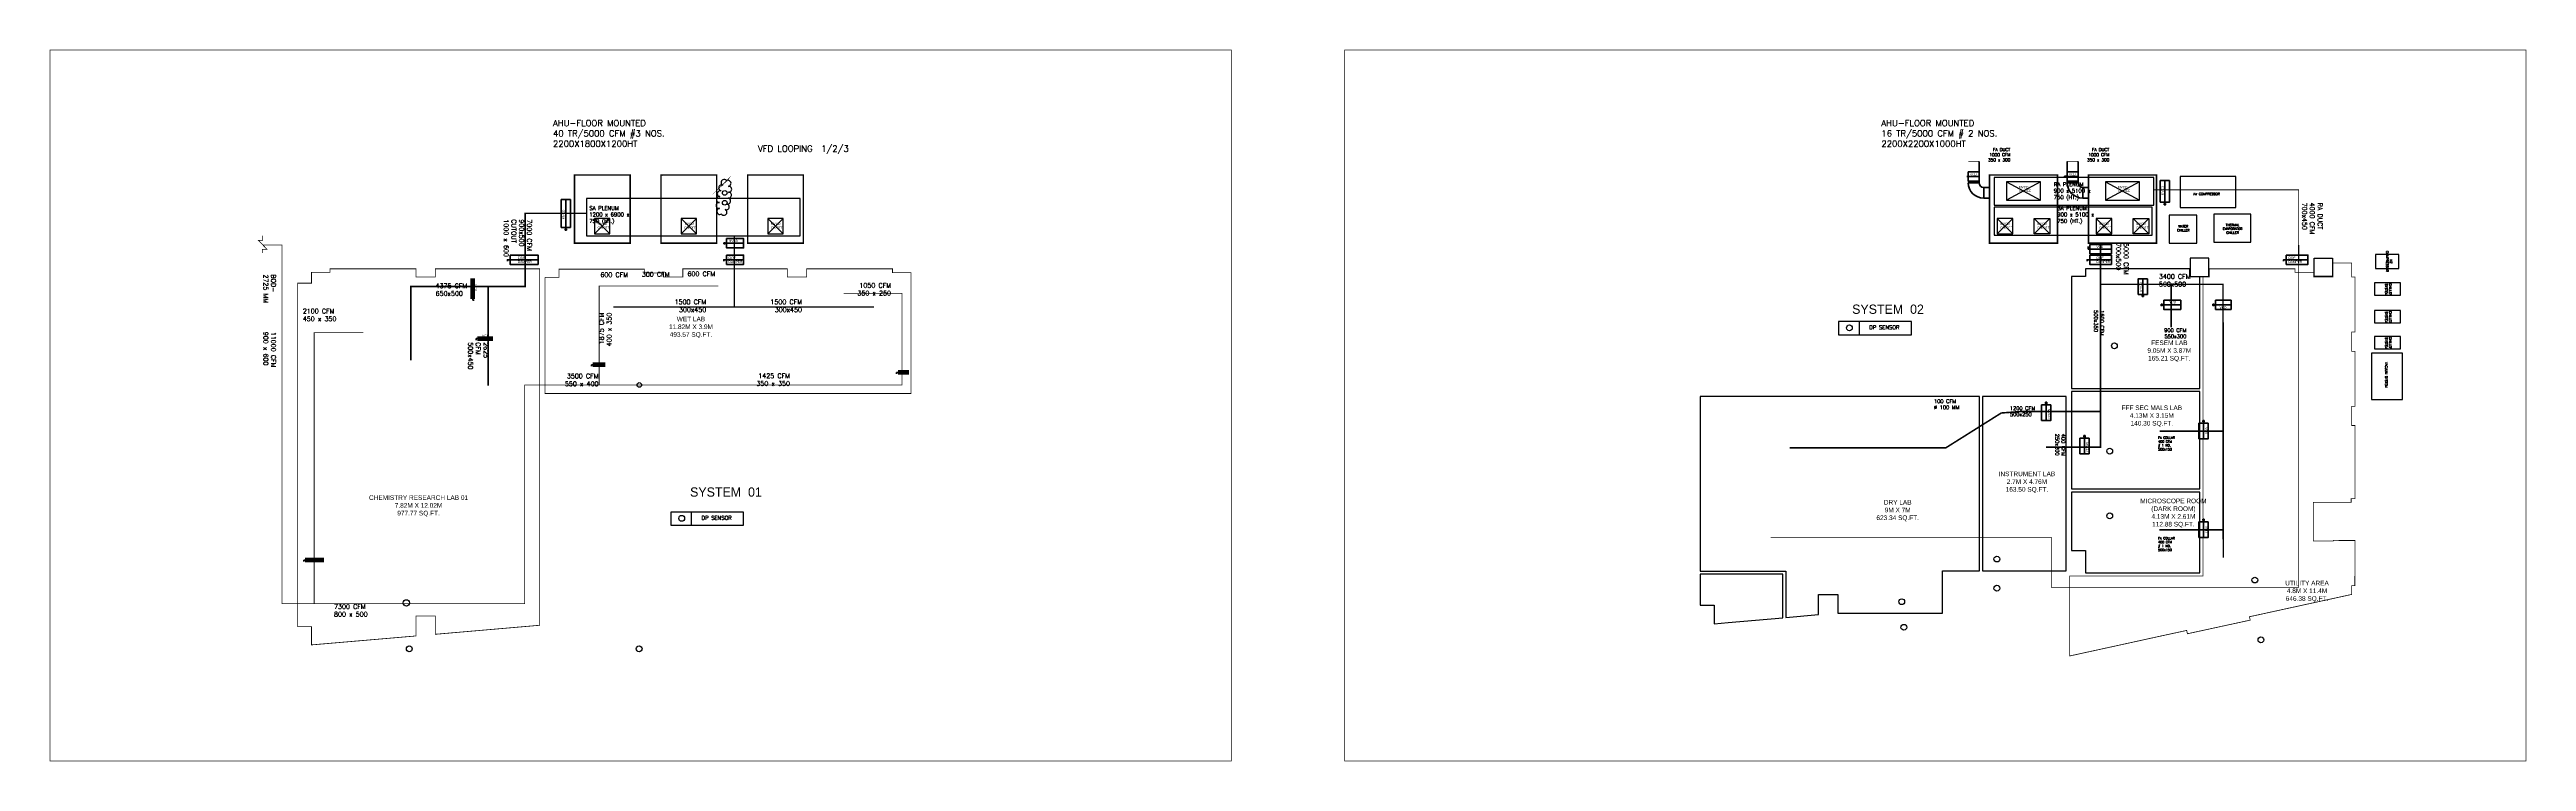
# Model space of a CAD drawing. Header units: millimetres. Extents: x -661525 to 498941, y 282148 to 1359693.
# Drawn here: x -75936 to 4123, y 660107 to 683109 of the extents above; entities that cross this region are included whole.
import ezdxf

# ---------------------------------------------------------------- set-up
doc = ezdxf.new("R2010")
doc.units = ezdxf.units.MM
doc.header["$LTSCALE"] = 2.5
for name, color, linetype in [('A-ANNO-TEXT', 7, 'CONTINUOUS'), ('v-dp Sensor', 1, 'CONTINUOUS'), ('v-ex. duct', 30, 'CONTINUOUS'), ('v-ra duct', 3, 'CONTINUOUS'), ('v-SA DUCT', 4, 'CONTINUOUS'), ('vemcpl-ahu', 6, 'CONTINUOUS')]:
    doc.layers.add(name, color=color, linetype=linetype)
doc.layers.add('area', color=5, linetype='CONTINUOUS', plot=False)
for name, color, linetype, lineweight in [('V-ac fa duct', 51, 'CONTINUOUS', 35), ('v-ac fd', 1, 'CONTINUOUS', 35), ('vac vcd', 5, 'CONTINUOUS', 35), ('vision-nameplate', 7, 'CONTINUOUS', 35)]:
    doc.layers.add(name, color=color, linetype=linetype, lineweight=lineweight)
doc.styles.add('ARIAL', font='arial.ttf')
doc.styles.add('ROMAND', font='ROMAND')
doc.styles.add('ROMANS', font='romans.shx', dxfattribs={"height": 125})
doc.linetypes.add('ZIGZAG', pattern='A,0.0001,-0.2,[131,ltypeshp.shx,S=0.2,R=0,X=-0.2,Y=0],-0.4,[131,ltypeshp.shx,S=0.2,R=180,X=0.2,Y=0],-0.2', length=0.8001)

# ---------------------------------------------------------------- blocks, each defined once
blk = doc.blocks.new('*U651')
at = {"layer": 'v-dp Sensor', "color": 0, "linetype": 'ByBlock', "lineweight": -2, "transparency": 16777216}
for centre, start, end in [((-142, -69), 83.21074, 265.97697), ((-115, 120), 77.97761, 260.76956), ((-71, 307), 70.38647, 254.99886), ((5, 482), 21.24525, 243.26402), ((129, 453), 279.79068, 127.15214), ((142, 72), 263.28208, 86.05285), ((151, 263), 268.98368, 93.20793), ((-151, -261), 88.89756, 273.03863), ((-130, -451), 99.44527, 304.41911), ((-1, -476), 212.19791, 64.04649), ((71, -304), 250.55563, 75.085), ((116, -118), 258.05348, 80.84091)]:
    blk.add_arc(centre, 100, start, end, dxfattribs=at)

msp = doc.modelspace()

# ---------------------------------------------------------------- linework, layer by layer
at = {"layer": 'area', "const_width": 25}
for points in [[(-75923.9, 683096.2), (-75923.9, 660120), (-37739.5, 660120), (-37739.5, 683096.2)], [(-34074.3, 683096.2), (-34074.3, 660120), (4110, 660120), (4110, 683096.2)]]:
    msp.add_lwpolyline(points, close=True, dxfattribs=at)
for points in [[(-67467.8, 664462.1), (-67467.8, 663873), (-64091.8, 664162.1), (-64091.8, 664809.9), (-63467.8, 664809.9), (-63467.8, 664216), (-60091.8, 664507.4), (-60091.8, 676022.2), (-63467.8, 676022.2), (-63467.8, 675760.2), (-64091.8, 675760.2), (-64092.3, 676022.2), (-66867.8, 676022.2), (-66867.8, 675910.2), (-67467.8, 675910.2), (-67467.8, 675560.2), (-67917.8, 675560.2), (-67917.8, 664462.1), (-67467.8, 664462.1)], [(-59919.8, 675752.2), (-59467.8, 675752.2), (-59467.8, 676014.2), (-56709.8, 676014.2), (-56709.8, 675892.2), (-56092.5, 675892.2), (-56092.5, 675760.2), (-55467.8, 675760.2), (-55467.8, 676022.2), (-52091.8, 676022.2), (-52091.8, 675759.2), (-51467.8, 675759.2), (-51467.8, 676022.2), (-48691.8, 676022.2), (-48691.8, 675897.2), (-48091.8, 675897.2), (-48091.8, 671997.2), (-59919.8, 671997.2), (-59919.3, 675752.2)], [(-6331.4, 675760.2), (-6131.4, 675760.2), (-6131.4, 676022.2), (-3355.4, 676022.2), (-3355.4, 675910.2), (-2755.4, 675910.2), (-2755.4, 675760.2), (-2131.4, 675760.2), (-2131.4, 676210.2), (-1530.4, 676210.2), (-1530.4, 675760.2), (-1418.4, 675759.7), (-1418.4, 673984.1), (-1530.4, 673984.1), (-1530.4, 673360.2), (-1418.4, 673360.2), (-1418.4, 671584.2), (-1530.4, 671584.2), (-1530.4, 670960.2), (-1418.4, 670960.2), (-1418.4, 668596.2), (-1542.4, 668596.2), (-1542.4, 668478.6), (-2767.4, 668478.4), (-2767.4, 667230.4), (-2119.4, 667230.4), (-2119.4, 667248.2), (-1418.4, 667247.2), (-1424.4, 665784.2), (-1530.4, 665784.2), (-1530.4, 665502.6), (-4830.9, 664782.7), (-4807, 664673.3), (-6835.8, 664232.9), (-6859.2, 664340.3), (-7735.6, 664150.8), (-9201.4, 663829.5), (-10643.4, 663515), (-10643.4, 666097.3), (-6331.4, 666097.3), (-6331.4, 675760.2)]]:
    msp.add_lwpolyline(points, dxfattribs=at)
at = {"layer": 'area'}
for points in [[(-6431.4, 675760.2), (-6755.4, 675760.2), (-6755.4, 676016.2), (-6757.4, 676022.2), (-6794.4, 676022.2), (-10130.9, 676022.2), (-10131.4, 675771.2), (-10581.4, 675771.2), (-10581.4, 672160.2), (-6431.4, 672160.2), (-6431.4, 673160.2)], [(-13555.4, 671897.2), (-19807.4, 671897.2), (-21583.4, 671897.2), (-22583.4, 671897.2), (-22583.4, 666253.2), (-21690.3, 666253.2), (-19914, 666250.6), (-19814, 666250.6), (-19814, 664759.1), (-18755.4, 664850.1), (-18755.4, 665502.4), (-18131.4, 665502.4), (-18131.4, 664902.6), (-16827.2, 664902.6), (-15051.2, 664902.6), (-14755.4, 664902.6), (-14755.4, 666271.3), (-13555.4, 666271.3), (-13555.4, 667271.3)], [(-10755.4, 671897.2), (-13455.4, 671897.2), (-13455.4, 667271.3), (-13455.4, 666271.3), (-10755.4, 666271.3), (-10755.4, 666921.3)], [(-6431.4, 670060.2), (-6431.4, 671060.2), (-6431.4, 672060.2), (-10581.4, 672060.2), (-10581.4, 668910.2), (-6431.4, 668910.2)], [(-6431.4, 667810.2), (-6431.4, 668810.2), (-10581.4, 668810.2), (-10581.4, 666921.3), (-10132.9, 666921.3), (-10132.9, 666197.3), (-6431.4, 666197.3)], [(-19914, 666153.2), (-21690.3, 666153.2), (-22583.4, 666153.2), (-22583.4, 665156.7), (-22305.4, 665156.7), (-22131.3, 665156.5), (-22135.1, 664553.3), (-21683.5, 664599.7), (-19914, 664749.7)]]:
    msp.add_lwpolyline(points, close=True, dxfattribs=at)
at = {"layer": 'V-ac fa duct'}
for p, q in [((-13569.7, 678805.8), (-13569.7, 679495.3)), ((-10719.7, 678805.8), (-10719.7, 679495.3)), ((-10369.7, 678805.8), (-10369.7, 679495.3)), ((-13569.7, 678805.8), (-13919.7, 678805.8)), ((-13235.4, 678655.8), (-13419.7, 678655.8)), ((-13419.7, 678305.8), (-13419.7, 678655.8)), ((-13235.4, 678305.8), (-13419.7, 678305.8)), ((-10369.7, 678805.8), (-10719.7, 678805.8)), ((-10035.4, 678655.8), (-10219.7, 678655.8)), ((-10219.7, 678305.8), (-10219.7, 678655.8)), ((-10035.4, 678305.8), (-10219.7, 678305.8))]:
    msp.add_line(p, q, dxfattribs=at)
for points in [[(-13919.7, 679495.3, 25, 25, 0), (-13569.7, 679495.3, 25, 25, 0)], [(-10719.7, 679495.3, 25, 25, 0), (-10369.7, 679495.3, 25, 25, 0)]]:
    msp.add_lwpolyline(points, format="xyseb", dxfattribs=at)
for centre, radius in [((-13419.7, 678805.8), 500), ((-13419.7, 678805.8), 150), ((-10219.7, 678805.8), 500), ((-10219.7, 678805.8), 150)]:
    msp.add_arc(centre, radius, 180, 270, dxfattribs=at)
at = {"layer": 'v-ac fd', "linetype": 'ZIGZAG', "ltscale": 5}
for p, q in [((-61087.6, 676317.2), (-60148.2, 676317.2)), ((-54094.2, 676317.2), (-53504.8, 676317.2)), ((-10032.8, 676317.2), (-9293.4, 676317.2)), ((-3679.3, 676317.2), (-2939.8, 676317.2))]:
    msp.add_line(p, q, dxfattribs=at)
at = {"layer": 'v-ac fd', "ltscale": 25}
for points in [[(-61135.6, 676268.5), (-61135.6, 676317.2), (-61087.6, 676317.2)], [(-54142.2, 676268.5), (-54142.2, 676317.2), (-54094.2, 676317.2)], [(-10080.8, 676268.5), (-10080.8, 676317.2), (-10032.8, 676317.2)], [(-3727.3, 676268.5), (-3727.3, 676317.2), (-3679.3, 676317.2)]]:
    msp.add_lwpolyline(points, dxfattribs=at)
for points in [[(-61048.2, 676467.2), (-60148.2, 676467.2), (-60148.2, 676167.2), (-61048.2, 676167.2)], [(-54054.8, 676467.2), (-53504.8, 676467.2), (-53504.8, 676167.2), (-54054.8, 676167.2)], [(-9993.4, 676467.2), (-9293.4, 676467.2), (-9293.4, 676167.2), (-9993.4, 676167.2)], [(-3639.8, 676467.2), (-2939.8, 676467.2), (-2939.8, 676167.2), (-3639.8, 676167.2)]]:
    msp.add_lwpolyline(points, close=True, dxfattribs=at)
at = {"layer": 'v-dp Sensor'}
for p, q in [((-17450.7, 674318), (-17450.7, 673895.1)), ((-55193.6, 668164.2), (-55193.6, 667741.3))]:
    msp.add_line(p, q, dxfattribs=at)
msp.add_lwpolyline([(-54008.9, 678884.6, 0, 100, 0), (-53698, 679237.5, 0, 0, 0), (-53231.7, 679703.2, 0, 0, 0), (-50697.5, 679703.2, 0, 0, 0)], format="xyseb", dxfattribs=at)
for points in [[(-18108.5, 674318), (-18108.5, 673895.1), (-15759, 673895.1), (-15759, 674318)], [(-55851.4, 668164.2), (-55851.4, 667741.3), (-53501.9, 667741.3), (-53501.9, 668164.2)]]:
    msp.add_lwpolyline(points, close=True, dxfattribs=at)
for centre, radius in [((-54113.2, 678476.9), 75.5), ((-54113.2, 678161.1), 75.5), ((-17760.8, 674115.8), 94), ((-9196.1, 673536.9), 94), ((-56874, 672270.8), 75.5), ((-9348.6, 670134.2), 94), ((-55503.8, 667962), 94), ((-9348.6, 668041.6), 94), ((-12994.5, 666645.6), 94), ((-64402.9, 665230.7), 103.4), ((-16069.1, 665268.9), 94), ((-12994.5, 665704.9), 94), ((-4656.7, 665967.3), 94), ((-16000.3, 664442.9), 94), ((-64308.9, 663745.8), 94), ((-56880.5, 663745.8), 94), ((-4459.8, 664034.4), 94)]:
    msp.add_circle(centre, radius, dxfattribs=at)
at = {"layer": 'v-ex. duct'}
msp.add_line((-3238.8, 676257.2), (-3238.8, 676783.7), dxfattribs=at)
at = {"layer": 'v-ex. duct', "const_width": 25}
msp.add_lwpolyline([(-69051.2, 677099.6), (-69051.2, 676944.4), (-69181.8, 676944.4), (-68908.3, 676653.7), (-69056.1, 676653.7), (-69056.1, 676540.3)], dxfattribs=at)
at = {"layer": 'v-ex. duct'}
for points in [[(-50265.1, 675234.9, 25, 25, 0), (-48380.1, 675234.9, 25, 25, 0), (-48380.1, 672270.8, 25, 25, 0), (-60577.3, 672270.8, 25, 25, 0), (-60577.3, 665205.2, 25, 25, 0), (-68426, 665205.2, 25, 25, 0), (-68426, 676793.1, 25, 25, 0), (-69039.5, 676793.1, 25, 25, 0)], [(-58172.8, 672270.8, 25, 25, 0), (-58172.8, 675471.3, 25, 25, 0), (-54317.5, 675471.3, 25, 25, 0)], [(-67384.5, 665205.2, 25, 25, 0), (-67384.5, 673958.1, 25, 25, 0), (-65791, 673958.1, 25, 25, 0)]]:
    msp.add_lwpolyline(points, format="xyseb", dxfattribs=at)
at = {"layer": 'v-ra duct'}
for p, q in [((-11585.6, 678838.3), (-12685.2, 678238.3)), ((-12685.2, 678838.3), (-11585.6, 678238.3)), ((-8385.6, 678838.3), (-9485.2, 678238.3)), ((-9485.2, 678838.3), (-8385.6, 678238.3))]:
    msp.add_line(p, q, dxfattribs=at)
for points in [[(-7916.7, 678080.1), (-7916.7, 678979.9), (-13080.8, 678979.9), (-13080.8, 678080.1)], [(-12685.2, 678838.3), (-12685.2, 678238.3), (-11585.6, 678238.3), (-11585.6, 678838.3)], [(-9485.2, 678838.3), (-9485.2, 678238.3), (-8385.6, 678238.3), (-8385.6, 678838.3)]]:
    msp.add_lwpolyline(points, close=True, dxfattribs=at)
msp.add_lwpolyline([(-20305.4, 667349.7, 25, 25, 0), (-11237.4, 667349.7, 25, 25, 0), (-11237.4, 665729.4, 25, 25, 0), (-3242.2, 665729.4, 25, 25, 0), (-3242.2, 678576.2, 25, 25, 0), (-7916.7, 678576.2, 25, 25, 0)], format="xyseb", dxfattribs=at)
at = {"layer": 'v-SA DUCT'}
msp.add_line((-54379.8, 678026.9), (-54379.8, 677526.9), dxfattribs=at)
for points in [[(-51676, 677092.8), (-51676, 678292.8), (-58576.1, 678294.2), (-58576.1, 677094.2)], [(-7980.7, 677114.2), (-7980.7, 678014), (-13080.8, 678014), (-13080.8, 677114.2)]]:
    msp.add_lwpolyline(points, close=True, dxfattribs=at)
at = {"layer": 'v-SA DUCT', "const_width": 50}
for points in [[(-58576.1, 677818.4), (-60167.6, 677818.4), (-60563.9, 677818.4), (-60563.9, 675456.4), (-64255.6, 675456.4), (-64255.6, 673069.7)], [(-53801.2, 677093.2), (-53801.2, 674790.7)], [(-9643.4, 676813.4), (-9643.4, 671842.4), (-9643.4, 670261.7), (-11405.3, 670261.7)], [(-61762, 675456.4), (-61762, 672254.3)], [(-9643.4, 675521.2), (-5685.2, 675521.2), (-5676.5, 666692.3)], [(-7364.5, 675521.2), (-7364.5, 674132)], [(-53801.2, 674790.7), (-57708.1, 674790.7)], [(-53801.2, 674790.7), (-49291.5, 674790.7)], [(-12199.9, 671415.3), (-12852.7, 671366.2), (-14639.8, 670243.6), (-19691.8, 670243.6)], [(-12199.9, 671415.3), (-9643.4, 671415.3)], [(-5680.5, 670776), (-7731.9, 670776)], [(-5677.4, 667591.7), (-7738.4, 667591.7)]]:
    msp.add_lwpolyline(points, dxfattribs=at)
at = {"layer": 'vac vcd', "ltscale": 25}
for p, q in [((-10038.7, 676663.4), (-10038.7, 676749.3)), ((-62307.6, 675056.2), (-62307.6, 675706.2)), ((-62211.6, 675056.2), (-62211.6, 675706.2)), ((-62259.6, 675008.2), (-62259.6, 675056.2)), ((-62210.9, 675008.2), (-62259.6, 675008.2)), ((-62151.8, 673722.3), (-62151.8, 673770.9)), ((-62151.8, 673770.9), (-62103.8, 673770.9)), ((-62104.8, 673818.9), (-61604.8, 673818.9)), ((-62104.8, 673722.9), (-61604.8, 673722.9)), ((-58420.8, 672874.4), (-58420.8, 672923)), ((-58420.8, 672923), (-58372.8, 672923)), ((-58372.8, 672971), (-57972.8, 672971)), ((-58372.8, 672875), (-57972.8, 672875)), ((-48559.3, 672629.4), (-48559.3, 672678)), ((-48559.3, 672678), (-48511.3, 672678)), ((-48511.3, 672726), (-48161.3, 672726)), ((-48511.3, 672630), (-48161.3, 672630)), ((-67718, 666563.9), (-67718, 666612.5)), ((-67718, 666612.5), (-67670, 666612.5)), ((-67670, 666660.5), (-67070, 666660.5)), ((-67670, 666564.5), (-67070, 666564.5))]:
    msp.add_line(p, q, dxfattribs=at)
at = {"layer": 'vac vcd', "linetype": 'ZIGZAG', "ltscale": 5}
for p, q in [((-62259.6, 675064.1), (-62259.6, 675706.2)), ((-62104.8, 673770.9), (-61604.8, 673770.9)), ((-58372.8, 672923), (-57972.8, 672923)), ((-48511.3, 672678), (-48161.3, 672678)), ((-67670, 666612.5), (-67070, 666612.5))]:
    msp.add_line(p, q, dxfattribs=at)
for points in [[(-13965, 679002.7), (-13914.5, 679002.7), (-13569.7, 679002.7)], [(-10765, 679002.7), (-10714.5, 679002.7), (-10369.7, 679002.7)], [(-59248.1, 677314.1), (-59248.1, 677364.7), (-59248.1, 678259.5)], [(-7566.4, 678129.6), (-7566.4, 678180.2), (-7566.4, 678875)], [(-54100.1, 676850), (-54049.5, 676850), (-53504.8, 676850)], [(-10038.7, 676663.4), (-9988.1, 676663.4), (-9293.4, 676663.4)]]:
    msp.add_lwpolyline(points, dxfattribs=at)
at = {"layer": 'vac vcd', "ltscale": 25}
for points in [[(-13919.7, 679152.7), (-13569.7, 679152.7), (-13569.7, 678852.7), (-13919.7, 678852.7)], [(-10805.5, 679019.5), (-10805.5, 678984.8), (-10765, 678984.8), (-10765, 679019.5)], [(-10719.7, 679152.7), (-10369.7, 679152.7), (-10369.7, 678852.7), (-10719.7, 678852.7)], [(-59398.1, 677359.5), (-59398.1, 678259.5), (-59098.1, 678259.5), (-59098.1, 677359.5)], [(-7716.4, 678175), (-7716.4, 678875), (-7416.4, 678875), (-7416.4, 678175)], [(-7583.2, 678090.6), (-7548.6, 678090.6), (-7548.6, 678129.6), (-7583.2, 678129.6)], [(-59264.9, 677275.1), (-59230.3, 677275.1), (-59230.3, 677314.1), (-59264.9, 677314.1)], [(-54139.2, 676866.8), (-54139.2, 676832.1), (-54100.1, 676832.1), (-54100.1, 676866.8)], [(-54054.8, 677000), (-53504.8, 677000), (-53504.8, 676700), (-54054.8, 676700)], [(-9993.4, 676813.4), (-9293.4, 676813.4), (-9293.4, 676513.4), (-9993.4, 676513.4)], [(-8428.2, 675196.2), (-8428.2, 675698.3), (-8128.2, 675698.3), (-8128.2, 675196.2)], [(-8298.5, 675174.7), (-8298.5, 675131.6), (-8256.8, 675131.6), (-8256.8, 675174.7)], [(-7599.7, 675010.2), (-7049.7, 675010.2), (-7049.7, 674710.2), (-7599.7, 674710.2)], [(-5926.5, 675010.2), (-5426.5, 675010.2), (-5426.5, 674710.2), (-5926.5, 674710.2)], [(-7686.8, 674881.7), (-7686.8, 674838.6), (-7645.1, 674838.6), (-7645.1, 674881.7)], [(-6013.5, 674881.7), (-6013.5, 674838.6), (-5971.8, 674838.6), (-5971.8, 674881.7)], [(-11377, 671712.4), (-11420.2, 671712.4), (-11420.2, 671670.7), (-11377, 671670.7)], [(-11248.6, 671625.4), (-11248.6, 671125.4), (-11548.6, 671125.4), (-11548.6, 671625.4)], [(-6164.3, 671035.2), (-6164.3, 670535.2), (-6464.3, 670535.2), (-6464.3, 671035.2)], [(-6292.7, 671122.2), (-6335.8, 671122.2), (-6335.8, 671080.5), (-6292.7, 671080.5)], [(-10012.2, 670548.4), (-10012.2, 670048.4), (-10312.2, 670048.4), (-10312.2, 670548.4)], [(-10140.6, 670635.4), (-10183.8, 670635.4), (-10183.8, 670593.7), (-10140.6, 670593.7)], [(-6164.3, 667848.3), (-6164.3, 667348.3), (-6464.3, 667348.3), (-6464.3, 667848.3)], [(-6292.7, 667935.3), (-6335.8, 667935.3), (-6335.8, 667893.6), (-6292.7, 667893.6)]]:
    msp.add_lwpolyline(points, close=True, dxfattribs=at)
at = {"layer": 'vac vcd', "linetype": 'ZIGZAG', "ltscale": 0.5}
for points in [[(-8278.2, 675174.7), (-8278.2, 675201.4), (-8278.2, 675698.3)], [(-7645.1, 674860.2), (-7594.5, 674860.2), (-7049.7, 674860.2)], [(-5971.8, 674860.2), (-5921.2, 674860.2), (-5426.5, 674860.2)], [(-11398.6, 671670.7), (-11398.6, 671620.1), (-11398.6, 671125.4)], [(-6314.3, 671080.5), (-6314.3, 671029.9), (-6314.3, 670535.2)], [(-10162.2, 670593.7), (-10162.2, 670543.1), (-10162.2, 670048.4)], [(-6314.3, 667893.6), (-6314.3, 667843), (-6314.3, 667348.3)]]:
    msp.add_lwpolyline(points, dxfattribs=at)
at = {"layer": 'vemcpl-ahu'}
for p, q in [((-57821.8, 677155.2), (-58321.8, 677655.2)), ((-57821.8, 677655.2), (-58321.8, 677155.2)), ((-55021.8, 677155.2), (-55521.8, 677655.2)), ((-55021.8, 677655.2), (-55521.8, 677155.2)), ((-52221.8, 677155.2), (-52721.8, 677655.2)), ((-52221.8, 677655.2), (-52721.8, 677155.2)), ((-12484, 677155.2), (-12984, 677655.2)), ((-12484, 677655.2), (-12984, 677155.2)), ((-11786.8, 677155.2), (-11286.8, 677655.2)), ((-11786.8, 677655.2), (-11286.8, 677155.2)), ((-9284, 677155.2), (-9784, 677655.2)), ((-9284, 677655.2), (-9784, 677155.2)), ((-8586.8, 677155.2), (-8086.8, 677655.2)), ((-8586.8, 677655.2), (-8086.8, 677155.2))]:
    msp.add_line(p, q, dxfattribs=at)
for points in [[(-56171.8, 679055.2, 0, 100, 0), (-56340.7, 679237.5, 0, 0, 0), (-56807, 679703.2, 0, 0, 0), (-59341.2, 679703.2, 0, 0, 0)], [(-13235.4, 679055.2, 0, 100, 0), (-13404.4, 679237.5, 0, 0, 0), (-13870.6, 679703.2, 0, 0, 0), (-16404.8, 679703.2, 0, 0, 0)]]:
    msp.add_lwpolyline(points, format="xyseb", dxfattribs=at)
at = {"layer": 'vemcpl-ahu', "const_width": 50}
for points in [[(-58971.8, 679055.2), (-58971.8, 676855.2), (-57171.8, 676855.2), (-57171.8, 679055.2)], [(-56171.8, 679055.2), (-56171.8, 676855.2), (-54371.8, 676855.2), (-54371.8, 679055.2)], [(-53371.8, 679055.2), (-53371.8, 676855.2), (-51571.8, 676855.2), (-51571.8, 679055.2)], [(-13235.4, 676855.2), (-11035.4, 676855.2), (-11035.4, 679055.2), (-13235.4, 679055.2)], [(-10035.4, 676855.2), (-7835.4, 676855.2), (-7835.4, 679055.2), (-10035.4, 679055.2)]]:
    msp.add_lwpolyline(points, close=True, dxfattribs=at)
at = {"layer": 'vemcpl-ahu'}
for points in [[(-7071.1, 678009.8), (-5271.1, 678009.8), (-5271.1, 679009.8), (-7071.1, 679009.8)], [(-58321.8, 677155.2), (-57821.8, 677155.2), (-57821.8, 677655.2), (-58321.8, 677655.2)], [(-55521.8, 677155.2), (-55021.8, 677155.2), (-55021.8, 677655.2), (-55521.8, 677655.2)], [(-52721.8, 677155.2), (-52221.8, 677155.2), (-52221.8, 677655.2), (-52721.8, 677655.2)], [(-12984, 677155.2), (-12484, 677155.2), (-12484, 677655.2), (-12984, 677655.2)], [(-11286.8, 677155.2), (-11786.8, 677155.2), (-11786.8, 677655.2), (-11286.8, 677655.2)], [(-9784, 677155.2), (-9284, 677155.2), (-9284, 677655.2), (-9784, 677655.2)], [(-8086.8, 677155.2), (-8586.8, 677155.2), (-8586.8, 677655.2), (-8086.8, 677655.2)], [(-7428.9, 676855.2), (-6528.9, 676855.2), (-6528.9, 677755.2), (-7428.9, 677755.2)], [(-4785.4, 676885.8), (-4785.4, 677785.8), (-5985.4, 677785.8), (-5985.4, 676885.8)], [(-6743.4, 676373.2), (-6743.4, 675771.2), (-6143.4, 675771.2), (-6143.4, 676373.2)], [(-2143.4, 676371.2), (-2143.4, 675772.2), (-2743.4, 675772.2), (-2743.4, 676371.2)], [(-752, 676489.7), (-752, 676039.7), (-2, 676039.7), (-2, 676489.7)], [(-793.7, 675574.3), (-793.7, 675174.3), (54.3, 675174.3), (54.3, 675574.3)], [(-793.7, 674678), (-793.7, 674278), (54.3, 674278), (54.3, 674678)], [(-888.4, 673299.3), (-888.4, 671799.3), (111.6, 671799.3), (111.6, 673299.3)], [(-793.7, 673840.5), (-793.7, 673440.5), (54.3, 673440.5), (54.3, 673840.5)]]:
    msp.add_lwpolyline(points, close=True, dxfattribs=at)

# ---------------------------------------------------------------- block references
at = {"layer": 'v-dp Sensor'}
msp.add_blockref('*U651', (-54138, 678331.3), dxfattribs=at)

# ---------------------------------------------------------------- texts
at = {"layer": 'A-ANNO-TEXT', "color": 0, "ltscale": 0.5, "width": 4767.61, "attachment_point": 6, "style": 'ROMAND'}
for s, insert, char_height in [('\\A1;\\pxqc;{\\f@Arial Unicode MS|b0|i0|c0|p34;\\C256;WET LAB\\P11.82M X 3.9M\\P493.57 SQ.FT.\\Fromand|c0;\\C6; }', (-52820.2, 674131.5), 150), ('\\A1;\\pxqc;{\\f@Arial Unicode MS|b0|i0|c0|p34;\\C256;FESEM LAB\\P9.05M X 3.87M\\P165.21 SQ.FT.\\Fromand|c0;\\C6; }', (-5036.7, 673364.6), 150), ('\\A1;\\pxqc;{\\f@Arial Unicode MS|b0|i0|c0|p34;\\C256;FFF SEC MALS LAB\\P4.13M X 3.15M\\P140.30 SQ.FT.\\Fromand|c0;\\C6; }', (-5602.7, 671264.2), 150), ('\\A1;\\pxqc;{\\f@Arial Unicode MS|b0|i0|c0|p34;\\C256;INSTRUMENT LAB\\P2.7M X 4.76M\\P163.50 SQ.FT.\\Fromand|c0;\\C6; }', (-9639.5, 669128.1), 150), ('\\A1;\\pxqc;{\\f@Arial Unicode MS|b0|i0|c0|p34;\\C256;CHEMISTRY RESEARCH LAB 01\\P7.82M X 12.02M\\P977.77 SQ.FT.\\Fromand|c0;\\C6; }', (-61625.4, 668360.8), 150), ('\\pxqc;{\\f@Arial Unicode MS|b0|i0|c0|p34;\\H0.6x;\\C256;DRY LAB\\P9M X 7M\\P623.34 SQ.FT.\\Fromand.shx|c0;\\H1.667x;\\C6; }', (-13816.7, 668211), 250), ('\\A1;\\pxqc;{\\f@Arial Unicode MS|b0|i0|c0|p34;\\H0.6x;\\C256;MICROSCOPE ROOM\\P(DARK ROOM)\\P4.13M X 2.61M\\P112.88 SQ.FT.\\Fromand|c0;\\H1.6666x;\\C6; }', (-4904.8, 668128.2), 250), ('\\A1;\\pxqc;{\\f@Arial Unicode MS|b0|i0|c0|p34;\\H0.6x;\\C256;UTILITY AREA\\P4.8M X 11.4M\\P646.38 SQ.FT.\\Fromand|c0;\\H1.6667x;\\C6; }', (-586.2, 665600.6), 250)]:
    msp.add_mtext(s, dxfattribs=dict(at, insert=insert, char_height=char_height))
at = {"layer": 'V-ac fa duct', "char_height": 100, "width": 2576.736, "attachment_point": 3, "style": 'ROMANS'}
for insert in [(-12558.8, 679926.9), (-9358.8, 679926.9)]:
    msp.add_mtext('{FA DUCT\\P1000 CFM\\P350 x 300}', dxfattribs=dict(at, insert=insert))
at = {"layer": 'v-ac fd', "ltscale": 25, "char_height": 75, "width": 98.234, "attachment_point": 1, "style": 'ARIAL'}
for insert in [(-60799.5, 676412.5), (-53991.4, 676412.5), (-9780, 676412.5), (-3576.4, 676412.5)]:
    msp.add_mtext('{FIRE\\PDAMPER}', dxfattribs=dict(at, insert=insert))
at = {"layer": 'v-dp Sensor', "insert": (-50105, 680009.2), "char_height": 200, "width": 4618.742, "attachment_point": 3, "style": 'ROMANS'}
msp.add_mtext('{VFD LOOPING  1/2/3}', dxfattribs=at)
at = {"layer": 'v-dp Sensor', "color": 4, "char_height": 125, "width": 3657.796, "attachment_point": 3, "style": 'ROMANS'}
for insert in [(-16143.2, 674196.1), (-53886.1, 668042.3)]:
    msp.add_mtext('{DP SENSOR}', dxfattribs=dict(at, insert=insert))
at = {"layer": 'v-ex. duct', "char_height": 150, "style": 'ROMANS'}
for s, insert, width, attachment_point, rotation in [('{{\\C1;BOD-\\P2725 MM}}', (-68620.8, 675843.7), 3657.796, 1, 270), ('{1875 CFM\\P400 x 350}', (-58172.8, 674607.7), 1409.521, 3, 90), ('{11000 CFM\\P900 x 600}', (-68620.8, 673987.9), 3657.796, 1, 270)]:
    msp.add_mtext(s, dxfattribs=dict(at, insert=insert, width=width, attachment_point=attachment_point, rotation=rotation))
at = {"layer": 'v-ex. duct', "style": 'ROMANS'}
for s, insert, char_height, width, attachment_point in [('600 CFM', (-57238.2, 675908.4), 150, 989.808, 3), ('300 CFM', (-55898.1, 675920.8), 150, 1128.957, 3), ('600 CFM', (-54422.9, 675935.6), 150, 1128.957, 3), ('1050 CFM\\P350 x 250', (-48739, 675564.7), 150, 1380.669, 3), ('{2100 CFM\\P450 x 350}', (-67749.8, 674733.6), 150, 1681.812, 1), ('{3500 CFM\\P550 x 400}', (-58192.9, 672633.3), 150, 1728.634, 3), ('{1425 CFM\\P350 x 350}', (-52004.6, 672642.5), 150, 1728.634, 3), ('{100 CFM\\P%%c 100 MM}', (-15028.7, 671806.2), 120, 3657.796, 1), ('{7300 CFM\\P800 x 500}', (-66741.9, 665186.2), 150, 3657.796, 1)]:
    msp.add_mtext(s, dxfattribs=dict(at, insert=insert, char_height=char_height, width=width, attachment_point=attachment_point))
at = {"layer": 'v-ra duct', "insert": (-11157.4, 678817.6), "char_height": 125, "width": 1569.63, "attachment_point": 1, "style": 'ROMANS'}
msp.add_mtext('{RA PLENUM\\P900 x 5100 x 750 (HT.)}', dxfattribs=at)
at = {"layer": 'v-ra duct', "insert": (-2474.4, 678162.8), "char_height": 150, "width": 3657.796, "attachment_point": 1, "rotation": 270, "style": 'ROMANS'}
msp.add_mtext('{RA DUCT\\P4000 CFM\\P700x450}', dxfattribs=at)
at = {"layer": 'v-SA DUCT', "attachment_point": 1, "rotation": 270, "style": 'ROMANS'}
for s, insert, char_height, width in [('{7000 CFM\\P900x500\\PCUTOUT\\P1000 x 600}', (-60351.9, 677624.2), 150, 3657.796), ('{5000 CFM\\P700x500}', (-8740.1, 676858.1), 150, 3657.796), ('{1600 CFM\\P500x350}', (-9535.3, 674687.7), 120, 3657.796), ('{2625 CFM\\P500x450}', (-61754.3, 673653.1), 150, 100), ('{400 CFM\\P250x200}', (-10784.3, 670693.2), 120, 1116.015)]:
    msp.add_mtext(s, dxfattribs=dict(at, insert=insert, char_height=char_height, width=width))
at = {"layer": 'v-SA DUCT', "style": 'ROMANS'}
for s, insert, char_height, width, attachment_point in [('{SA PLENUM\\P1200 x 6900 x 750 (HT.)}', (-58491.8, 678049.3), 125, 1569.63, 1), ('{SA PLENUM\\P900 x 5100 x 750 (HT.)}', (-11043.4, 678049.3), 125, 1569.63, 1), ('{3400 CFM\\P500x500}', (-7757.5, 675852.6), 150, 3657.796, 1), ('{4375 CFM\\P650x500}', (-63458.5, 675550.3), 150, 3657.796, 1), ('{1500 CFM\\P300x450}', (-54711.4, 675028.5), 150, 3657.796, 3), ('{1500 CFM\\P300x450}', (-51615.4, 675028.5), 150, 3657.796, 3), ('{900 CFM\\P550x300}', (-6872, 674099.1), 120, 3657.796, 3), ('{1200 CFM\\P500x250}', (-12574, 671580.6), 120, 2926.237, 1), ('{FA COLLAR\\P400 CFM \\P# 1 NO.\\P500x150}', (-7781.7, 670604.8), 75, 2340.989, 1), ('{FA COLLAR\\P400 CFM \\P# 1 NO.\\P500x150}', (-7781.7, 667356.3), 75, 2340.989, 1)]:
    msp.add_mtext(s, dxfattribs=dict(at, insert=insert, char_height=char_height, width=width, attachment_point=attachment_point))
at = {"layer": 'vac vcd', "ltscale": 25, "char_height": 75, "width": 105.422, "attachment_point": 1, "style": 'ARIAL'}
for s, insert in [('{VCD}', (-13861.6, 679113.6)), ('{VCD}', (-10661.6, 679113.6)), ('{MVCD\\PON/OFF}', (-12285.2, 678701.5)), ('{MVCD\\PON/OFF}', (-9085.2, 678701.5)), ('{MVCD\\PON/OFF}', (-58221.6, 677518.4)), ('{MVCD\\PON/OFF}', (-55421.6, 677518.4)), ('{MVCD\\PON/OFF}', (-52621.6, 677518.4)), ('{MVCD\\PON/OFF}', (-12883.8, 677518.4)), ('{MVCD\\PON/OFF}', (-11686.6, 677518.4)), ('{MVCD\\PON/OFF}', (-9683.8, 677518.4)), ('{MVCD\\PON/OFF}', (-8486.6, 677518.4)), ('{MVCD}', (-53987.1, 676960.9)), ('{VCD}', (-9775.7, 676774.3)), ('{VCD}', (-7419.6, 674988.1)), ('{VCD}', (-5796.3, 674814)), ('{VCD}', (-61952.3, 673898.9))]:
    msp.add_mtext(s, dxfattribs=dict(at, insert=insert))
for s, insert, rotation in [('{MVCD}', (-7677.4, 678399.9), 90), ('{MVCD}', (-59359.1, 677627.4), 90), ('{VCD}', (-62127.7, 675524), 270), ('{MVCD}', (-8382.5, 675287.5), 90), ('{MVCD}', (-11270.6, 671495.2), 270), ('{VCD}', (-6186.3, 670905), 270), ('{MVCD}', (-10034.2, 670418.2), 270), ('{VCD}', (-6186.3, 667718.1), 270)]:
    msp.add_mtext(s, dxfattribs=dict(at, insert=insert, rotation=rotation))
at = {"layer": 'vemcpl-ahu', "char_height": 200, "width": 4618.742, "attachment_point": 1, "style": 'ROMANS'}
for s, insert in [('AHU-FLOOR MOUNTED\\P40 TR/5000 CFM #3 NOS.\\P2200X1800X1200HT', (-59663.5, 680831.5)), ('AHU-FLOOR MOUNTED\\P16 TR/5000 CFM # 2 NOS.\\P2200X2200X1000HT', (-16727.2, 680831.5))]:
    msp.add_mtext(s, dxfattribs=dict(at, insert=insert))
at = {"layer": 'vemcpl-ahu', "ltscale": 0.5, "char_height": 75, "width": 2623.643, "attachment_point": 6, "style": 'ROMAND'}
for s, insert in [('\\A1;\\pxqc;Air COMPRESSOR', (-4904.1, 678443.7)), ('\\A1;\\pxqc;WATER \\PCHILLER', (-5658.1, 677333.5)), ('\\A1;\\pxqc;THERMAL \\PEVAPORATOR\\PCHILLER', (-4064.9, 677316.7))]:
    msp.add_mtext(s, dxfattribs=dict(at, insert=insert))
at = {"layer": 'vemcpl-ahu', "ltscale": 0.5, "char_height": 75, "width": 2623.643, "attachment_point": 6, "rotation": 270, "style": 'ROMAND'}
for s, insert in [('\\A1;\\pxqc;N2 \\PCOMPRESSOR', (-314.8, 674952.5)), ('\\A1;\\pxqc;CHILLER\\PSYSTEM', (-339.7, 674045.4)), ('\\A1;\\pxqc;CHILLER\\PSYSTEM', (-339.7, 673149)), ('\\A1;\\pxqc;CHILLER\\PSYSTEM', (-339.7, 672311.6)), ('\\pxqc;VACUUM SYSTEM', (-402.3, 671288.8))]:
    msp.add_mtext(s, dxfattribs=dict(at, insert=insert))
at = {"layer": 'vision-nameplate', "color": 0, "ltscale": 0.5, "char_height": 300, "width": 4767.61, "attachment_point": 6, "style": 'ROMAND'}
for s, insert in [('{\\Farsimp.shx|c0;{\\C256;SYSTEM  02}}', (-15353.9, 674717.4)), ('{\\Farsimp.shx|c0;{\\C256;SYSTEM  01}}', (-52914.1, 668810.3))]:
    msp.add_mtext(s, dxfattribs=dict(at, insert=insert))

doc.saveas('drawing.dxf')
